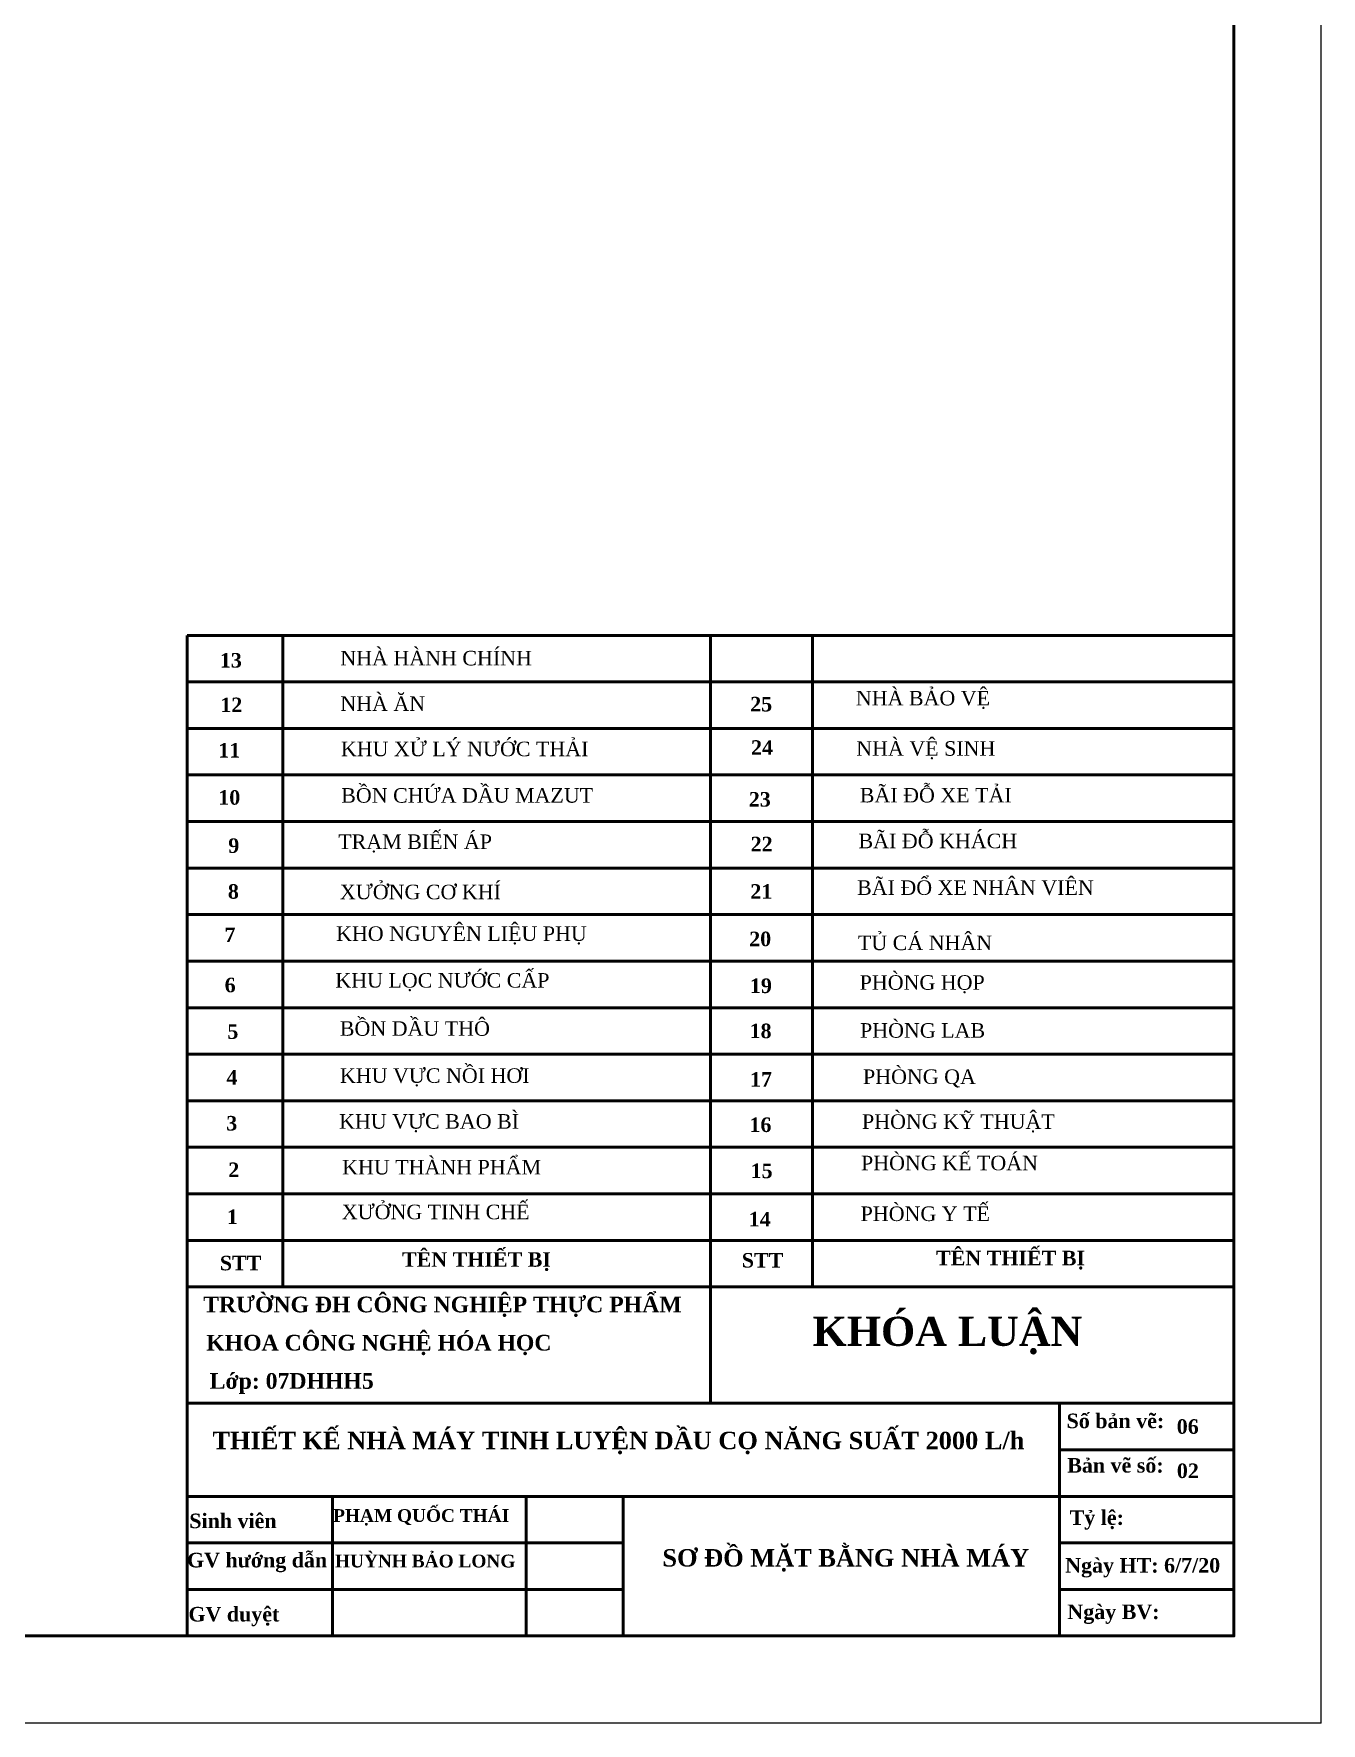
# Model space of a CAD drawing. Header units: inches. Extents: x 102447 to 288095, y 37526 to 105682.
# Drawn here: x 112919 to 115132, y 82286 to 85190 of the extents above; entities that cross this region are included whole.
import ezdxf

# ---------------------------------------------------------------- set-up
doc = ezdxf.new("R2010")
doc.units = ezdxf.units.IN
doc.header["$LTSCALE"] = 200
doc.header["$MEASUREMENT"] = 0
doc.linetypes.add('CENTER', pattern=[17.5, 13, -1.5, 1.5, -1.5])
for name, color, linetype, lineweight in [('cb', 7, 'Continuous', 30), ('chinh', 7, 'Continuous', 50), ('DAMPER', 211, 'CENTER', 35)]:
    doc.layers.add(name, color=color, linetype=linetype, lineweight=lineweight)
doc.styles.add('HY', font='VHAVAN.TTF')
doc.styles.get("Standard").update_dxf_attribs({"font": 'Font - TrueType - Arial.ttf'})

msp = doc.modelspace()

# ---------------------------------------------------------------- linework, layer by layer
for q in [(115132.3, 88526.1), (106322.3, 82286.1)]:
    msp.add_line((115132.3, 82286.1), q)
at = {"layer": 'chinh', "ltscale": 15}
for p, q in [((113182.3, 83516.1), (113182.3, 84156.1)), ((113182.3, 84156.1), (114982.3, 84156.1)), ((113347.1, 84156.1), (113347.1, 83036.1)), ((114082.3, 82836.1), (114082.3, 84156.1)), ((113182.3, 84076.1), (114982.3, 84076.1)), ((113182.3, 84076.1), (114982.3, 84076.1)), ((113182.3, 83996.1), (114982.3, 83996.1)), ((113182.3, 83916.1), (114982.3, 83916.1)), ((113182.3, 83836.1), (114982.3, 83836.1)), ((113182.3, 83756.1), (114982.3, 83756.1)), ((113182.3, 83676.1), (114982.3, 83676.1)), ((113182.3, 83676.1), (114982.3, 83676.1)), ((113182.3, 83516.1), (113182.3, 83596.1)), ((113182.3, 83596.1), (114982.3, 83596.1)), ((113182.3, 83436.1), (113182.3, 83516.1)), ((113182.3, 83516.1), (114982.3, 83516.1)), ((113182.3, 83356.1), (113182.3, 83436.1)), ((113182.3, 83436.1), (114982.3, 83436.1)), ((113182.3, 83436.1), (114982.3, 83436.1)), ((113182.3, 83276.1), (113182.3, 83356.1)), ((113182.3, 83356.1), (114982.3, 83356.1)), ((113182.3, 83196.1), (113182.3, 83276.1)), ((113182.3, 83276.1), (114982.3, 83276.1)), ((113182.3, 83116.1), (113182.3, 83196.1)), ((113182.3, 83196.1), (114982.3, 83196.1)), ((113182.3, 83196.1), (114982.3, 83196.1)), ((113182.3, 83036.1), (113182.3, 83116.1)), ((113182.3, 83116.1), (114982.3, 83116.1)), ((114470, 83036.1), (114082.3, 83036.1)), ((113182.3, 82836.1), (114982.3, 82836.1)), ((114682.3, 82836.1), (114682.3, 82436.1)), ((114682.3, 82756.1), (114982.3, 82756.1)), ((113182.3, 82676.1), (114982.3, 82676.1)), ((113432.3, 82676.1), (113432.3, 82436.1)), ((113765.2, 82676.1), (113765.2, 82436.1)), ((113932.3, 82676.1), (113932.3, 82436.1)), ((113182.3, 82596.1), (113932.3, 82596.1)), ((114682.3, 82596.1), (114982.3, 82596.1)), ((113182.3, 82516.1), (113932.3, 82516.1)), ((114682.3, 82516.1), (114982.3, 82516.1)), ((113932.3, 82436.1), (113732.3, 82436.1))]:
    msp.add_line(p, q, dxfattribs=at)
at = {"layer": 'chinh'}
msp.add_line((114257.6, 83036.1), (114257.6, 84156.1), dxfattribs=at)
at = {"layer": 'chinh', "ltscale": 15}
for points in [[(106572.3, 82436.1), (114982.3, 82436.1), (114982.3, 88376.1), (106572.3, 88376.1)], [(113182.3, 82436.1), (114982.3, 82436.1), (114982.3, 83036.1), (113182.3, 83036.1)]]:
    msp.add_lwpolyline(points, close=True, dxfattribs=at)
at = {"layer": 'DAMPER', "color": 0, "linetype": 'ByBlock'}
for p, q in [((113182.3, 83276.1), (113182.3, 83356.1)), ((113182.3, 83036.1), (113182.3, 83116.1)), ((114982.3, 82596.1), (114982.3, 82756.1))]:
    msp.add_line(p, q, dxfattribs=at)

# ---------------------------------------------------------------- texts
at = {"layer": 'cb', "color": 7, "linetype": 'Continuous', "lineweight": 30, "attachment_point": 1}
for s, insert, char_height, width in [('{\\fTimes New Roman|b0|i0|c0|p18;NHÀ HÀNH CHÍNH}', (113445.9, 84129.5), 25, 597.561), ('{\\fTimes New Roman|b0|i0|c0|p18;NHÀ ĂN}', (113445.9, 84051.3), 25, 597.561), ('{\\fTimes New Roman|b0|i0|c0|p18;NHÀ BẢO VỆ}', (114332.2, 84060.7), 25.002, 465.619), ('{\\fTimes New Roman|b0|i0|c0|p18;KHU XỬ LÝ NƯỚC THẢI}', (113446.8, 83973.4), 25, 597.561), ('{\\fTimes New Roman|b0|i0|c0|p18;NHÀ VỆ SINH}', (114332.9, 83974.2), 25.002, 465.619), ('{\\fTimes New Roman|b0|i0|c0|p18;BỒN CHỨA DẦU MAZUT}', (113447.4, 83893.5), 25, 597.561), ('{\\fTimes New Roman|b0|i0|c0|p18;BÃI ĐỖ XE TẢI}', (114339, 83893.9), 25.002, 465.619), ('{\\fTimes New Roman|b0|i0|c0|p18;TRẠM BIẾN ÁP}', (113442.3, 83813.9), 25.002, 465.619), ('{\\fTimes New Roman|b0|i0|c0|p18;BÃI ĐỖ KHÁCH}', (114336.8, 83815.2), 25.002, 465.619), ('{\\fTimes New Roman|b0|i0|c0|p18;XƯỞNG CƠ KHÍ}', (113445.1, 83727.5), 25.002, 465.619), ('{\\fTimes New Roman|b0|i0|c0|p18;BÃI ĐỔ XE NHÂN VIÊN}', (114334.3, 83735), 25.002, 465.619), ('{\\fTimes New Roman|b0|i0|c0|p18;KHO NGUYÊN LIỆU PHỤ}', (113438.5, 83655.9), 25.002, 465.619), ('{\\fTimes New Roman|b0|i0|c0|p18;TỦ CÁ NHÂN}', (114335.8, 83640.1), 25.002, 465.619), ('{\\fTimes New Roman|b0|i0|c0|p18;KHU LỌC NƯỚC CẤP}', (113437.3, 83575.6), 25.002, 465.619), ('{\\fTimes New Roman|b0|i0|c0|p18;PHÒNG HỌP}', (114338.7, 83571.9), 25.002, 465.619), ('{\\fTimes New Roman|b0|i0|c0|p18;BỒN DẦU THÔ}', (113445, 83492.8), 25.002, 465.619), ('{\\fTimes New Roman|b0|i0|c0|p18;PHÒNG LAB}', (114339.4, 83489.5), 25.002, 465.619), ('{\\fTimes New Roman|b0|i0|c0|p18;KHU VỰC NỒI HƠI}', (113445.1, 83411.9), 25.002, 465.619), ('{\\fTimes New Roman|b0|i0|c0|p18;PHÒNG QA}', (114344.5, 83410), 25.002, 465.619), ('{\\fTimes New Roman|b0|i0|c0|p18;KHU VỰC BAO BÌ}', (113443.7, 83333.1), 25.002, 465.619), ('{\\fTimes New Roman|b0|i0|c0|p18;PHÒNG KỸ THUẬT}', (114342.8, 83332.8), 25.002, 465.619), ('{\\fTimes New Roman|b0|i0|c0|p18;KHU THÀNH PHẨM}', (113449, 83254.4), 25.002, 465.619), ('{\\fTimes New Roman|b0|i0|c0|p18;PHÒNG KẾ TOÁN}', (114341.1, 83261.6), 25.002, 465.619), ('{\\fTimes New Roman|b0|i0|c0|p18;XƯỞNG TINH CHẾ}', (113448.3, 83177.5), 25.002, 465.619), ('{\\fTimes New Roman|b0|i0|c0|p18;PHÒNG Y TẾ}', (114340.4, 83174.4), 25.002, 465.619)]:
    msp.add_mtext(s, dxfattribs=dict(at, insert=insert, char_height=char_height, width=width))
at = {"layer": 'DAMPER', "color": 0, "linetype": 'ByBlock', "attachment_point": 3, "style": 'HY'}
for s, insert, char_height in [('{\\fTimes New Roman|b1|i0|c0|p18;13}', (113276.5, 84125.8), 25), ('{\\fTimes New Roman|b1|i0|c0|p18;12}', (113277.3, 84049.1), 25), ('{\\fTimes New Roman|b1|i0|c0|p18;25}', (114188.3, 84050.4), 25), ('{\\fTimes New Roman|b1|i0|c0|p18;11}', (113273.8, 83971.1), 25), ('{\\fTimes New Roman|b1|i0|c0|p18;24}', (114189.7, 83975.8), 25), ('{\\fTimes New Roman|b1|i0|c0|p18;10}', (113273.8, 83890), 25), ('{\\fTimes New Roman|b1|i0|c0|p18;23}', (114185.9, 83886.8), 25), ('{\\fTimes New Roman|b1|i0|c0|p18;9}', (113272.1, 83807.2), 25), ('{\\fTimes New Roman|b1|i0|c0|p18;22}', (114189.1, 83809.9), 25), ('{\\fTimes New Roman|b1|i0|c0|p18;8}', (113271.4, 83728.4), 25), ('{\\fTimes New Roman|b1|i0|c0|p18;21}', (114188.6, 83728.4), 25), ('{\\fTimes New Roman|b1|i0|c0|p18;7}', (113265.6, 83653.8), 25), ('{\\fTimes New Roman|b1|i0|c0|p18;20}', (114186.6, 83646.8), 25), ('{\\fTimes New Roman|b1|i0|c0|p18;6}', (113265.9, 83567.6), 25), ('{\\fTimes New Roman|b1|i0|c0|p18;19}', (114187.8, 83566.3), 25), ('{\\fTimes New Roman|b1|i0|c0|p18;5}', (113270.5, 83487.5), 25), ('{\\fTimes New Roman|b1|i0|c0|p18;18}', (114187.3, 83488.7), 25), ('{\\fTimes New Roman|b1|i0|c0|p18;4}', (113268.9, 83408.8), 25), ('{\\fTimes New Roman|b1|i0|c0|p18;17}', (114188, 83405.3), 25), ('{\\fTimes New Roman|b1|i0|c0|p18;3}', (113268.6, 83330), 25), ('{\\fTimes New Roman|b1|i0|c0|p18;16}', (114187, 83327.4), 25), ('{\\fTimes New Roman|b1|i0|c0|p18;2}', (113272.1, 83249.9), 25), ('{\\fTimes New Roman|b1|i0|c0|p18;15}', (114189, 83248.1), 25), ('{\\fTimes New Roman|b1|i0|c0|p18;1}', (113269.7, 83169), 25), ('{\\fTimes New Roman|b1|i0|c0|p18;14}', (114185.7, 83165), 25), ('{\\fTimes New Roman|b1|i0|c0|p18;\\H1.25x; STT}', (113310.1, 83089.6), 20), ('{\\fTimes New Roman|b1|i0|c0|p18;\\H1.25x;TÊN THIẾT BỊ}', (113807.9, 83095.7), 20), ('{\\fTimes New Roman|b1|i0|c0|p18;\\H1.25x; STT}', (114207.5, 83094.4), 20), ('{\\fTimes New Roman|b1|i0|c0|p18;\\H1.25x;TÊN THIẾT BỊ}', (114726.2, 83098.2), 20), ('{\\fTimes New Roman|b1|i0|c0|p18;TR\\fTimes New Roman|b1|i0|c163|p18;Ư\\fTimes New Roman|b1|i0|c0|p18;ỜNG \\fTimes New Roman|b1|i0|c238|p18;Đ\\fTimes New Roman|b1|i0|c0|p18;H CÔNG NGHIỆP THỰC PHẨM}', (114032.8, 83019.4), 27), ('{\\fTimes New Roman|b1|i0|c0|p18;\\H1.25x;KHÓA LUẬN}', (114721.6, 82984.8), 40), ('{\\fTimes New Roman|b1|i0|c0|p18;KHOA CÔNG NGHỆ HÓA HỌC }', (113808.9, 82953.7), 27), ('{\\fTimes New Roman|b1|i0|c0|p18;Lớp: 07DHHH5}', (113503.3, 82888), 27), ('{\\fTimes New Roman|b1|i0|c0|p18;\\H1.5x;THIẾT KẾ NHÀ MÁY TINH LUYỆN DẦU CỌ NĂNG SUẤT 2000 L/h}', (114622, 82787.1), 20), ('{\\fTimes New Roman|b1|i0|c0|p18;Số bản vẽ:}', (114862.4, 82818.3), 25), ('{\\fTimes New Roman|b1|i0|c0|p18;06}', (114921.7, 82808.6), 25), ('{\\fTimes New Roman|b1|i0|c0|p18;Bản vẽ số:}', (114861.4, 82741.9), 25), ('{\\fTimes New Roman|b1|i0|c0|p18;02}', (114921.9, 82732.5), 25), ('{\\fTimes New Roman|b1|i0|c0|p18;PHẠM QUỐC THÁI}', (113736.2, 82654.1), 22), ('{\\fTimes New Roman|b1|i0|c0|p18;Tỷ lệ:}', (114793.1, 82652), 25), ('{\\fTimes New Roman|b1|i0|c0|p18;\\H1.25x;Sinh viên}', (113336.3, 82646.4), 20), ('{\\fTimes New Roman|b1|i0|c0|p18;\\H1.5x;SƠ ĐỒ MẶT BẰNG NHÀ MÁY}', (114630.2, 82585.4), 20), ('{\\fTimes New Roman|b1|i0|c0|p18;\\H1.25x;GV h\\fTimes New Roman|b1|i0|c163|p18;ư\\fTimes New Roman|b1|i0|c0|p18;ớng dẫn}', (113423.2, 82579), 20), ('{\\fTimes New Roman|b1|i0|c0|p18;HUỲNH BẢO LONG}', (113746.8, 82575.9), 22), ('{\\fTimes New Roman|b1|i0|c0|p18;Ngày HT: 6/7/20}', (114958.6, 82570), 25), ('{\\fTimes New Roman|b1|i0|c0|p18;\\H1.25x;GV duyệt}', (113341, 82486), 20), ('{\\fTimes New Roman|b1|i0|c0|p18;Ngày BV: }', (114854.3, 82490.1), 25)]:
    msp.add_mtext(s, dxfattribs=dict(at, insert=insert, char_height=char_height))

doc.saveas('drawing.dxf')
